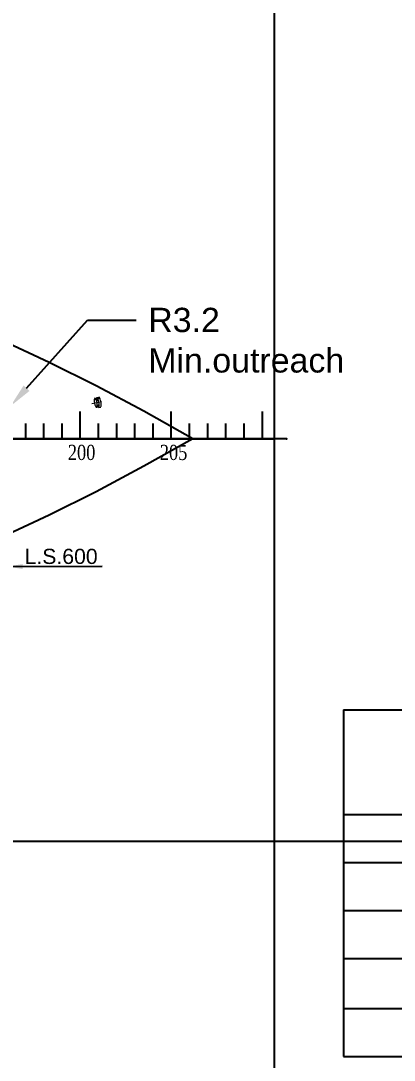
# Model space of a CAD drawing. Header units: millimetres. Extents: x -4 to 3776, y -4 to 4079.
# Drawn here: x 683.6 to 745.1, y 116 to 287.3 of the extents above; entities that cross this region are included whole.
import ezdxf
from ezdxf import colors
from ezdxf.entities.mleader import LeaderData, LeaderLine
from ezdxf.math import Vec2, Vec3

# ---------------------------------------------------------------- set-up
doc = ezdxf.new("R2010")
doc.units = ezdxf.units.MM
doc.linetypes.add('ACAD_ISO04W100', pattern=[30, 24, -3, 0, -3])
for name, color, linetype in [('BK_kedu', 255, 'Continuous'), ('EDGE', 7, 'Continuous'), ('FP', 7, 'Continuous'), ('PDF_FURN', 7, 'Continuous'), ('ROTATEDREFERENCEFRAME', 7, 'Continuous')]:
    doc.layers.add(name, color=color, linetype=linetype)
doc.layers.add('Sheet$GRID', color=254, linetype='Continuous', true_color=0xbebebe)
doc.layers.add('刻度', color=3, linetype='ACAD_ISO04W100', lineweight=13)
doc.styles.add('ROMANC', font='ROMANC.shx', dxfattribs={"width": 0.8, "bigfont": 'HZDX.shx'})
doc.styles.get("Standard").update_dxf_attribs({"font": 'arial.ttf'})
doc.dimstyles.new('ISO-25', dxfattribs={"dimtxt": 2.5, "dimasz": 2.5, "dimexe": 1.25, "dimexo": 0.625, "dimtad": 1, "dimtxsty": 'Standard', "dimcen": 2.5, "dimadec": 0, "dimazin": 0, "dimtfac": 1, "dimtmove": 0, "dimatfit": 3, "dimfxl": 1, "dimarcsym": 0})

# ---------------------------------------------------------------- blocks, each defined once
blk = doc.blocks.new('*T232')
at = {"color": 0, "linetype": 'ByBlock', "lineweight": -2, "transparency": 16777216}
for p, q in [((0, 0), (122.13, 0)), ((0, 0), (0, -57.12)), ((122.13, 0), (122.13, -57.12)), ((0, -17.26), (122.13, -17.26)), ((83.62, -17.26), (83.62, -57.12)), ((0, -25.16), (122.13, -25.16)), ((0, -33.06), (122.13, -33.06)), ((0, -40.96), (122.13, -40.96)), ((0, -49.22), (122.13, -49.22)), ((0, -57.12), (122.13, -57.12))]:
    blk.add_line(p, q, dxfattribs=at)
at = {"color": 0, "transparency": 16777216}
for s, insert, char_height, width, attachment_point in [('TANK CAPACITIES(m{\\fISOCPEUR|b0|i0|c0|p34;³})', (61.07, -8.63), 5.4852, 119.4976, 5), ('Diesel Oil(DO)', (41.81, -18.58), 3.9493, 80.9828, 2), ('186.1430', (120.81, -18.58), 3.949, 35.8819, 3), ('Fuel Oil(OF)', (41.81, -26.48), 3.9493, 80.9828, 2), ('1070.1110', (120.81, -26.48), 3.949, 35.8819, 3), ('Lube Oil(LO)', (41.81, -34.37), 3.9493, 80.9828, 2), ('69.8640', (120.81, -34.37), 3.949, 35.8819, 3), ('Ballast Water(BW) ', (41.81, -42.27), 3.9493, 80.9828, 2), ('2039.1230', (120.81, -42.27), 3.949, 35.8819, 3), ('Fresh Water(FW)', (41.81, -50.54), 3.9493, 80.9828, 2), ('233.2290', (120.81, -50.54), 3.949, 35.8819, 3)]:
    blk.add_mtext(s, dxfattribs=dict(at, insert=insert, char_height=char_height, width=width, attachment_point=attachment_point))
blk = doc.blocks.new('BK_0.6')
at = {"color": 4, "lineweight": 25}
for p, q in [((0, 0), (0, 4.5)), ((15, 0), (15, 4.5)), ((3, 0), (3, 2.5)), ((6, 0), (6, 2.5)), ((9, 0), (9, 2.5)), ((12, 0), (12, 2.5)), ((0, 0), (3, 0)), ((3, 0), (6, 0)), ((6, 0), (9, 0)), ((9, 0), (12, 0)), ((12, 0), (15, 0))]:
    blk.add_line(p, q, dxfattribs=at)
blk = doc.blocks.new('*D429')
at = {"color": 0, "lineweight": -2, "transparency": 16777216}
blk.add_arc((639.49, 344.6), 64.65, 292.0801, 67.9199, dxfattribs=at)
at = {"color": 0, "lineweight": 25, "transparency": 16777216}
for points in [[(663.64, 404.12), (663.94, 404.9), (661.45, 405.41)], [(663.94, 284.3), (663.64, 285.08), (661.45, 283.8)]]:
    blk.add_solid(points, dxfattribs=at)
at = {"layer": 'Defpoints', "color": 0, "lineweight": 25, "transparency": 16777216}
for p in [(664.26, 413.18), (639.49, 344.6), (639.49, 344.6), (698.83, 318.95), (664.44, 275.53)]:
    blk.add_point(p, dxfattribs=at)
at = {"color": 0, "lineweight": 25, "transparency": 16777216, "insert": (702.24, 344.6), "char_height": 2.5, "attachment_point": 5, "rotation": 90}
blk.add_mtext('140°', dxfattribs=at)

msp = doc.modelspace()

# ---------------------------------------------------------------- linework, layer by layer
at = {"layer": 'EDGE', "color": 0, "lineweight": 25}
for points in [[(711.928, 218.374), (703.845, 222.909), (695.961, 227.09), (688.23, 230.945), (680.607, 234.503), (673.047, 237.79), (665.504, 240.834), (657.933, 243.662), (650.289, 246.302), (642.528, 248.78), (634.646, 251.112), (626.665, 253.304), (618.61, 255.363), (610.504, 257.293), (602.371, 259.102), (594.233, 260.793), (586.112, 262.36), (578.028, 263.799), (569.999, 265.101), (562.046, 266.261)], [(711.928, 218.374), (703.845, 213.84), (695.961, 209.659), (688.23, 205.803), (680.607, 202.246), (673.047, 198.959), (665.504, 195.915), (657.933, 193.087), (650.289, 190.447), (642.528, 187.968), (634.646, 185.636), (626.665, 183.444), (618.61, 181.386), (610.504, 179.456), (602.371, 177.647), (594.233, 175.956), (586.112, 174.388), (578.028, 172.95), (569.999, 171.647), (562.046, 170.487)]]:
    msp.add_lwpolyline(points, dxfattribs=at)
at = {"layer": 'EDGE', "color": 29}
msp.add_lwpolyline([(727.307, 218.374), (727.384, 218.374), (726.955, 218.374), (726.229, 218.374), (725.866, 218.374), (725.503, 218.374), (725.136, 218.374), (724.765, 218.374), (724.388, 218.374), (724.007, 218.374), (723.61, 218.374), (723.15, 218.374), (722.65, 218.374), (722.044, 218.374), (721.399, 218.374), (720.591, 218.374), (719.751, 218.374), (718.721, 218.374), (717.592, 218.374), (715.33, 218.374), (712.708, 218.374), (709.8, 218.374), (706.625, 218.374), (703.196, 218.374), (699.65, 218.374), (696.009, 218.374), (692.296, 218.374), (688.563, 218.374), (684.794, 218.374), (681.02, 218.374)], dxfattribs=at)
msp.add_lwpolyline([(727.307, 218.374), (727.384, 218.374), (726.955, 218.374), (726.229, 218.374), (725.866, 218.374), (725.503, 218.374), (725.136, 218.374), (724.765, 218.374), (724.388, 218.374), (724.007, 218.374), (723.61, 218.374), (723.15, 218.374), (722.65, 218.374), (722.044, 218.374), (721.399, 218.374), (720.591, 218.374), (719.751, 218.374), (718.721, 218.374), (717.592, 218.374), (715.33, 218.374), (712.708, 218.374), (709.8, 218.374), (706.625, 218.374), (703.196, 218.374), (699.65, 218.374), (696.009, 218.374), (692.296, 218.374), (688.563, 218.374), (684.794, 218.374), (681.02, 218.374)], dxfattribs=at)
at = {"layer": 'FP', "color": 4}
msp.add_lwpolyline([(675.282, 218.374), (682.662, 218.374), (692.967, 218.374), (701.984, 218.374), (709.679, 218.374), (716.017, 218.374), (720.975, 218.374), (724.184, 218.374), (724.53, 218.374), (724.587, 218.374)], dxfattribs=at)
at = {"layer": 'PDF_FURN', "lineweight": 0}
for points in [[(696.868, 224.467), (695.249, 224.144)], [(695.758, 224.976), (695.758, 224.976)], [(695.758, 224.976), (695.804, 224.93), (695.85, 224.883)], [(695.85, 225.022), (695.943, 224.93), (695.989, 224.883), (696.035, 224.883), (696.128, 224.837), (696.174, 224.837), (696.267, 224.883), (696.313, 224.883)], [(695.989, 224.791), (695.989, 224.791)], [(696.082, 224.745), (696.128, 224.745), (696.22, 224.745), (696.267, 224.791), (696.313, 224.791)], [(696.128, 225.161), (696.451, 225.207)], [(696.405, 224.883), (696.405, 224.883)], [(696.498, 224.976), (696.498, 225.022), (696.544, 225.068), (696.544, 225.161)], [(695.989, 223.589), (696.035, 223.589), (696.035, 223.635), (696.082, 223.728)], [(696.082, 223.543), (696.174, 223.681), (696.22, 223.728), (696.267, 223.774), (696.313, 223.82), (696.359, 223.866), (696.451, 223.866), (696.498, 223.866)], [(696.174, 223.82), (696.174, 223.82)], [(696.267, 223.912), (696.359, 223.959), (696.451, 223.959), (696.498, 223.959)], [(696.405, 223.543), (696.729, 223.589)], [(696.59, 223.912), (696.59, 223.912)], [(696.729, 223.82), (696.775, 223.728), (696.821, 223.681)]]:
    msp.add_lwpolyline(points, dxfattribs=at)
msp.add_arc((693.881, 223.946), 2.94, 2.84755, 18.92908, dxfattribs=at)
for points in [[(695.781, 225.056), (695.668, 225.035), (695.638, 224.682), (695.715, 224.268)], [(696.124, 224.343), (696.048, 224.758), (695.894, 225.077), (695.781, 225.056)], [(696.185, 225.102), (696.086, 225.211), (696.01, 225.125), (695.994, 224.884)], [(696.448, 224.388), (696.389, 224.711), (696.285, 224.993), (696.185, 225.102)], [(696.662, 224.899), (696.577, 225.137), (696.48, 225.267), (696.409, 225.237)], [(695.715, 224.268), (695.792, 223.853), (695.946, 223.534), (696.059, 223.555)], [(696.059, 223.555), (696.172, 223.576), (696.201, 223.929), (696.124, 224.343)], [(696.201, 223.767), (696.301, 223.548), (696.403, 223.493), (696.457, 223.629)], [(696.457, 223.629), (696.511, 223.765), (696.508, 224.065), (696.448, 224.388)], [(696.714, 223.649), (696.789, 223.662), (696.828, 223.832), (696.817, 224.092)]]:
    msp.add_open_spline(points, degree=3, dxfattribs=at)
at = {"layer": 'ROTATEDREFERENCEFRAME', "color": 255}
for p in [(8.466, 218.374), (55.282, 218.374)]:
    msp.add_line(p, (725.282, 218.374), dxfattribs=at)
at = {"layer": 'Sheet$GRID'}
for points in [[(725.3, 608.276), (725.3, 0.013)], [(0.007, 152.078), (870.358, 152.078)]]:
    msp.add_lwpolyline(points, dxfattribs=at)
at = {"layer": '刻度', "color": 4, "lineweight": 25}
for p, q in [((693.372, 218.374), (693.372, 222.874)), ((684.372, 218.374), (684.372, 220.874)), ((687.372, 218.374), (687.372, 220.874)), ((690.372, 218.374), (690.372, 220.874)), ((681.372, 218.374), (684.372, 218.374)), ((684.372, 218.374), (687.372, 218.374)), ((687.372, 218.374), (690.372, 218.374)), ((690.372, 218.374), (693.372, 218.374))]:
    msp.add_line(p, q, dxfattribs=at)

# ---------------------------------------------------------------- block references
msp.add_blockref('*T232', (736.753, 173.706))
for p in [(693.372, 218.374), (708.372, 218.374)]:
    msp.add_blockref('BK_0.6', p, dxfattribs=at)

# ---------------------------------------------------------------- texts
at = {"layer": '刻度', "color": 4, "lineweight": 25, "char_height": 2.5, "attachment_point": 1, "style": 'ROMANC'}
for s, width, insert in [('{\\fTimes New Roman|b0|i0|c0|p18;200}', 2.5, (691.321, 217.382)), ('{\\fTimes New Roman|b0|i0|c0|p18;205}', 3.91495, (706.48, 217.382))]:
    msp.add_mtext_dynamic_manual_height_columns(s, width=width, gutter_width=15, heights=[2.449], dxfattribs=dict(at, insert=insert))
at = {"layer": '刻度', "color": 4, "lineweight": 25, "insert": (684.194, 200.249), "char_height": 2.5, "width": 3.47266, "attachment_point": 1}
msp.add_mtext('L.S.600', dxfattribs=at)

# ---------------------------------------------------------------- dimensions: what is measured, and where the dimension line sits
at = {"color": 4, "lineweight": 25}
dim = msp.add_angular_dim_2l(base=(698.831, 318.947), line1=((639.485, 344.602), (664.439, 275.534)), line2=((639.485, 344.602), (664.261, 413.177)), dimstyle='ISO-25', dxfattribs=at)
dim.commit()
dim.dimension.update_dxf_attribs({"geometry": '*D429', "text_midpoint": (702.237, 344.602)})

# ---------------------------------------------------------------- leaders
ml = msp.add_multileader_mtext('Standard', dxfattribs=at)
ml.set_content('R3.2\\PMin.outreach', color=4)
ml.set_leader_properties()
ml.build(insert=Vec2(0, 0))
ctx = ml.context
ctx.base_point, ctx.plane_origin = Vec3(702.571, 237.934), Vec3(681.845, 223.735)
notes = []
notes.append((ctx, [(0, (1, 1, 0), (694.571, 237.934), (1, 0), 8, [(0, [(681.845, 223.735)], 0, [])])]))
ctx.mtext.insert, ctx.mtext.flow_direction = Vec3(704.571, 239.967), 5
at = {"layer": 'BK_kedu'}
ml = msp.add_multileader_mtext('Standard', dxfattribs=at)
ml.set_content('', color=256)
ml.set_leader_properties()
ml.build(insert=Vec2(0, 0))
ml.multileader.update_dxf_attribs({"text_right_attachment_type": 6, "dogleg_length": 0.36, "arrow_head_size": 0.18})
ctx = ml.context
ctx.base_point, ctx.char_height, ctx.arrow_head_size, ctx.landing_gap_size, ctx.plane_origin = Vec3(3775.999, 4079.328), 0.18, 0.18, 0.09, Vec3(3774.639, 4079.328)
ctx.right_attachment = 6
notes.append((ctx, [(0, (0, 0, 0), (0, 0), (1, 0), 1, [])]))
ctx.mtext.insert, ctx.mtext.flow_direction = Vec3(3776.089, 4079.418), 5
at = {"layer": '刻度', "color": 4, "lineweight": 25, "annotation_type": 0, "has_hookline": 1, "hookline_direction": 0, "text_width": 11.617}
msp.add_leader([(681.372, 197.317), (696.983, 197.367)], dimstyle='ISO-25', override={"dimgap": 0.625, "dimtad": 0}, dxfattribs=at)
for ctx, leaders in notes:
    for number, flags, end, landing, length, lines in leaders:
        leader = LeaderData()
        leader.index, (leader.has_last_leader_line, leader.has_dogleg_vector, leader.attachment_direction) = number, flags
        leader.last_leader_point, leader.dogleg_vector, leader.dogleg_length = Vec3(end), Vec3(landing), length
        for number, points, colour, breaks in lines:
            line = LeaderLine()
            line.index, line.vertices, line.color, line.breaks = number, Vec3.list(points), colors.encode_raw_color(colour), breaks
            leader.lines.append(line)
        ctx.leaders.append(leader)

doc.saveas('drawing.dxf')
